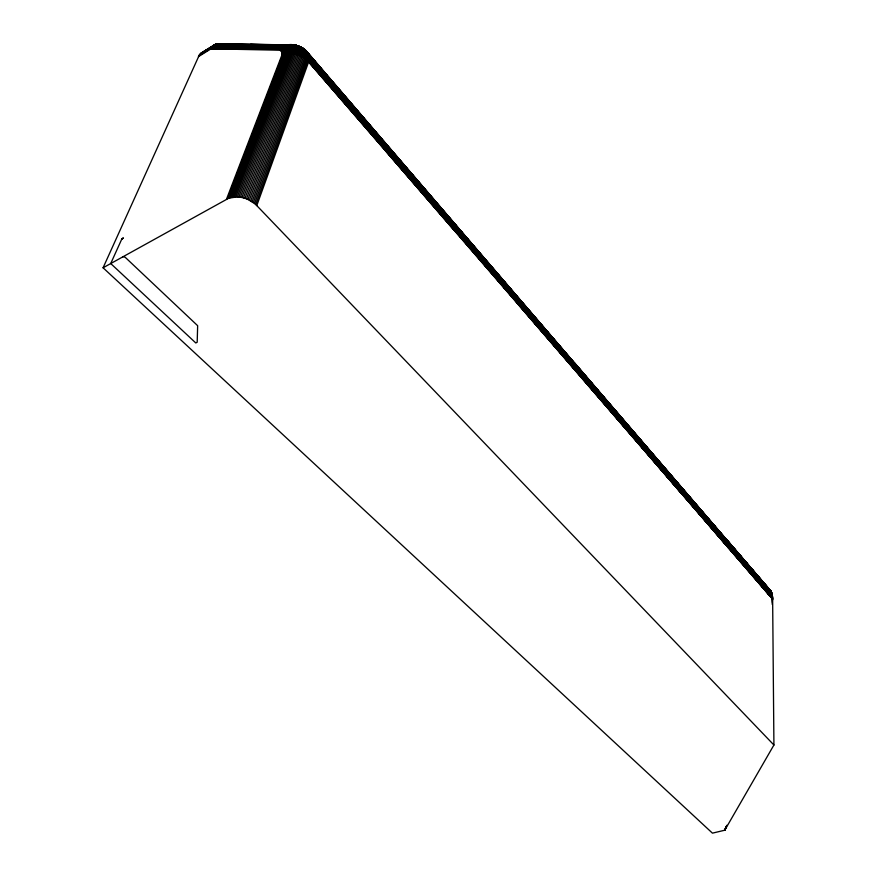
<?xml version="1.0" encoding="UTF-8"?>
<svg xmlns="http://www.w3.org/2000/svg" width="877" height="877" viewBox="0 0 877 877"><rect width="100%" height="100%" fill="white"/><g stroke="black" fill="none" stroke-linecap="round" stroke-linejoin="round"><path stroke-width="1.32" d="M103.08 267.781L228.864 198.136L283.918 54.396L284.214 51.019L283.041 49.002L281.177 48.41L211.927 47.161L199.32 55.01L103.08 267.781L712.442 833.15L724.764 830.212L773.92 745.011L772.637 599.057L770.993 591.262L306.183 51.524C300.252 44.563 288.489 42.26 281.177 48.41C290.484 40.002 313.275 47.829 308.649 61.839L256.775 205.591L773.92 745.011M198.399 56.676L211.006 48.816L213.714 45.275L285.54 45.856C294.223 42.798 311.51 48.06 306.72 59.866L254.571 203.541L256.775 205.591M293.4 44.957L291.635 44.837C298.092 43.938 304.33 49.408 300.866 55.931L247.917 199.441L254.571 203.541M199.32 55.01L201.129 53.113L215.906 44.146L287.93 45.144C292.173 45.122 292.907 50.515 291.394 53.563L237.316 196.897L228.864 198.136M237.316 196.897L240.364 197.204L294.124 53.826C295.768 50.559 294.924 44.815 290.397 44.837L292.14 44.859M240.364 197.204L241.899 197.478L295.494 54.078C298.323 49.024 293.992 42.37 287.93 45.144L215.128 44.431L201.129 53.113M234.345 196.963L288.719 53.65C290.123 50.844 289.465 45.845 285.54 45.856L213.714 45.275L284.4 46.349C288.16 46.371 288.763 51.14 287.426 53.837L232.909 197.128M255.711 204.549L307.728 60.831C311.291 53.694 304.078 47.654 297.731 46.295L303.091 48.542L308.594 53.716L304.615 49.638L297.643 45.933L302.653 48.257L308.287 53.245L303.091 48.542L296.415 45.549C300.767 46.448 301.019 52.006 299.561 55.35L246.459 198.827L247.917 199.441M300.318 46.974C303.541 48.948 303.321 53.453 302.127 56.577L249.342 200.109M226.485 199.232L281.725 55.536L282.043 52.861L281.177 50.921L279.62 50.208L211.006 48.816L281.166 49.408L282.986 51.392L282.789 54.922L227.636 198.651M771.53 595.461L771.661 592.742L727.471 540.835M215.128 44.431L286.713 45.451C290.813 45.429 291.515 50.636 290.046 53.563L235.814 196.886M772.198 600.054L772.44 595.976L681.582 489.969L728.59 544.979M772.198 602.17L772.516 596.722L631.155 431.594M772.177 604.264L772.582 597.478L681.692 491.054M291.361 44.935L284.4 46.349L213.056 45.812L283.282 46.941C286.867 46.941 287.426 51.524 286.154 54.078L231.506 197.369M253.354 202.587L305.656 58.945C309.833 50.526 299.715 45.209 292.633 44.935M241.899 197.478L244.957 198.301L298.224 54.845C300 51.173 298.991 45.001 293.905 45.034M250.745 200.877L303.354 57.301C305.01 53.53 304.385 47.654 299.528 46.755M252.083 201.71L304.538 58.101C306.369 54.122 305.393 47.753 300 47.555L297.851 46.075L292.885 44.924L217.551 43.85L215.906 44.146L200.471 53.661M243.433 197.84L296.865 54.418C298.871 50.625 297.204 43.883 291.811 45.056M230.147 197.72L284.926 54.44C286.165 52.006 285.628 47.643 282.208 47.632L212.464 46.448L283.282 46.941L284.806 46.382M726.89 825.246L724.764 830.212L726.167 826.419M238.829 197.007L292.754 53.65C294.332 50.504 293.554 44.924 289.158 44.935L290.879 44.87M724.764 830.212L726.277 826.43M121.947 238.73L110.721 263.538L195.79 342.962L197.193 342.249L197.654 325.696L125.477 257.553M122.999 238.434L123.35 237.941L121.793 238.906M279.62 50.208L282.58 47.654L287.579 45.549M279.916 50.263L284.027 47.029M280.201 50.329C284.499 45.648 291.372 44.069 297.402 45.856M280.476 50.438C284.696 46.021 291.219 44.256 297.106 45.856L294.124 45.133L250.592 44.431M280.728 50.57C285.299 46.01 292.611 43.949 298.64 46.667L292.885 44.924L216.707 43.96L199.868 54.308M281.177 50.921C285.409 46.909 291.624 45.1 297.347 46.349L292.644 45.429M281.539 51.359C289.224 44.179 302.949 45.407 308.847 54.253L303.749 49.002L301.129 47.676L307.937 52.806L301.151 47.577L295.889 45.461M281.824 51.896C289.18 45.505 301.239 46.251 307.948 53.256M293.861 45.768L296.558 45.812L289.081 46.207L281.966 49.836L286.055 48.399M282.405 50.252C289.761 44.157 301.271 45.374 307.553 52.412L771.661 592.742M282.043 52.861C290.144 46.503 302.839 48.235 309.373 56.029L771.859 593.312L727.899 541.887M282.076 53.212C290.287 46.985 302.905 48.937 309.449 56.687L517.803 298.476M384.685 142.94L309.066 54.812C303.541 46.229 290.66 44.639 282.745 50.778C291.515 47.172 302.828 47.49 309.23 55.415L771.859 593.312L576.068 365.128M282.624 55.361C291.087 50.175 302.708 53.935 308.901 61.072L454.209 228.711L309.11 60.305C302.642 52.763 290.561 49.704 281.846 55.13M282.087 53.574C290.408 47.511 302.938 49.638 309.471 57.378L454.209 224.972M282.065 53.946C290.495 48.038 302.938 50.384 309.46 58.09L454.286 225.674M283.074 51.721L286.647 49.825M215.271 45.275L217.551 43.85M198.827 55.81L211.434 47.95L280.223 49.255L282.931 47.709M281.934 54.736C290.561 49.123 302.773 51.962 309.274 59.548L576.77 368.658M283.753 54.856L286.33 53.585L284.159 53.497M281.879 48.476L280.541 49.276L211.006 48.816M281.725 55.536L285.091 53.957L283.019 54.067M121.596 239.224L123.12 238.215M284.926 54.44L287.601 53.311L283.096 53.661M384.85 143.543L309.23 55.415C303.585 47.237 290.934 45.648 282.986 51.392L286.757 50.68M284.236 53.058C292.666 49.024 303.387 51.842 309.395 58.814L385.058 146.492M286.154 54.078L290.243 52.993L286.68 52.094M282.493 48.684L286.845 47.292L291.482 47.226M288.719 53.65L291.602 52.971L286.735 51.6L283.139 52.083M283.041 49.002L285.836 48.103M202.565 52.269L205.01 51.677M283.655 46.974L291.69 45.747L299.824 48.356M290.046 53.563L292.973 53.037L286.757 51.129M284.159 48.268L291.668 47.632M293.203 47.961L296.185 49.09L297.467 48.75L300.34 50.614M283.863 50L285.189 49.649M291.394 53.563L295.724 53.42L303.354 57.301L307.728 60.831L454.089 229.5M285.036 47.413L291.252 46.843L297.467 48.75M283.161 52.456L284.312 52.192M285.562 46.547L293.674 46.284L301.469 49.89M284.861 49.013L287.689 48.575M301.304 54.495L298.914 52.116L297.446 52.412L296.174 51.48M298.487 47.994L290.989 46.503L286.242 46.854M285.036 49.32L290.671 49.2L294.858 50.691M286.373 45.944L289.651 45.505M286.713 45.451L290.101 45.034M284.269 51.392L285.518 51.195M300.142 53.256L301.578 53.091L304.79 57.345M285.409 50.384L290.704 50.745L295.724 53.42M282.92 54.495L283.918 54.396M287.327 47.873L294.815 48.98L300.263 52.565M300.164 49.43L302.729 50.438L305.328 53.069L309.274 59.548L454.286 227.921L384.904 147.818L772.615 598.267L681.758 492.227M286.549 49.43L287.93 49.375M287.513 48.213L290.473 48.268M289.257 45.352L290.934 45.319M289.081 46.207L295.56 47.106M211.927 47.161L282.208 47.632M232.526 44.288L218.406 43.85M250.318 44.53L294.124 45.133M250.811 44.804L276.452 45.166M219.294 43.927L241.065 44.278M229.774 44.278L220.204 44.113L221.125 44.387M250.263 44.639L280.322 45.166M250.756 44.946L262.881 45.176M768.647 589.64L770.181 590.243M301.063 48.301L301.644 48.345M288.007 49.814L289.366 49.934M291.328 45.516L299.583 47.873M304.078 51.688L306.38 53.223L309.46 58.09L631.155 431.846L576.704 367.627L630.947 430.41M303.65 50.099L307.147 52.061L575.871 364.755M304.549 51.085L306.676 51.765L771.234 591.712L727.23 540.385M293.093 45.056L294.825 45.341M286.582 52.576L288.906 53.102M294.124 53.826L296.865 54.418M294.332 45.692L300.877 48.312M303.245 49.276L307.147 52.061M298.838 46.415L299.846 46.733L299.101 46.481M289.355 50.943L294.354 53.179M293.039 47.511L296.097 48.542M291.953 48.531L298.914 52.116M290.725 50.208L297.095 53.749M292.03 49.035L296.24 50.855M244.957 198.301L246.459 198.827M300.274 47.446L306.939 52.324M292.096 50.088L297.292 53.069M299.002 47.029L303.595 49.956L309.373 56.029L772.034 593.926L453.771 222.999M298.257 46.349L305.876 51.458M296.185 49.09L301.578 53.091M299.452 46.919L300.57 47.599L300.011 47.007M297.566 49.309L298.991 50.208M298.827 49.046L301.644 51.096M303.891 49.265L304.988 50.033M301.118 48.805L303.968 51.074M302.751 48.575L306.676 51.765L316.444 63.122M301.315 49.331L302.729 50.438M302.368 49.331L305.141 51.809M303.782 49.419L770.993 591.262L726.956 539.98M301.578 50.482L306.391 55.964M300.362 51.239L303.968 55.098M305.656 50.493L307.378 52.247M298.816 52.784L301.107 55.207M301.677 51.743L306.117 57.433M298.651 53.475L299.802 54.648M304.768 50.34L384.97 144.201M302.938 52.313L307.191 58.342M304.144 52.335L307.465 56.862M759.822 579.456L761.587 581.495M765.117 585.562L766.882 587.601M454.264 228.316L518.022 301.929L454.319 227.746L631.254 433.589M631.232 433.381L454.341 226.792M518.022 302.335L576.814 370.193L309.11 60.305L308.353 58.551M517.836 303.924L681.736 493.806M327.121 76.167L337.842 88.588M339.629 90.66L342.304 93.762M344.99 96.876L347.665 99.978M350.351 103.08L353.025 106.194M355.711 109.296L357.498 111.368M361.072 115.512L362.859 117.584M375.367 132.076L381.616 139.322M355.196 109.154L357.882 112.256M360.557 115.358L363.242 118.461M365.928 121.574L367.715 123.646M371.289 127.779L373.076 129.851M573.591 362.289L607.553 401.655M609.34 403.727L612.913 407.871M614.7 409.943L628.107 425.477M631.221 429.489L632.997 431.55M647.215 448.026L678.305 484.06M725.772 538.906L769.896 590.013M519.316 299.978L516.641 296.875L578.162 368.329M562.157 349.605L563.944 351.666M565.731 353.738L569.305 357.871M571.091 359.943L572.878 362.004M688.259 495.516L679.017 485.113L698.607 507.783M689.739 497.544L693.608 501.71M695.099 503.76L698.059 506.862M700.734 509.954L737.108 552.433M738.894 554.505L742.468 558.649M744.255 560.721L747.829 564.865M749.616 566.926L752.302 570.039M754.976 573.141L757.662 576.255M760.337 579.357L769.282 589.717L747.204 564.207M581.703 372.44L583.523 374.534M611.258 406.632L617.529 413.878M619.315 415.95L628.042 426.145M630.716 429.248L633.391 432.35M636.066 435.441L638.741 438.544M641.416 441.646L643.192 443.707M646.755 447.84L648.542 449.901M652.104 454.034L653.891 456.106M675.279 480.903L677.954 483.983M701.019 510.809L703.957 513.966M706.358 516.991L709.022 520.083M711.696 523.174L714.36 526.266M717.035 529.357L719.096 531.495M721.771 534.586L725.334 538.708M725.443 538.774L769.589 589.837L305.678 51.315L308.342 54.418L307.158 52.883M454.275 225.345L517.858 298.958M624.446 422.418L626.211 424.457M517.956 299.353L576.595 367.222L385.025 144.464M687.557 495.384L698.256 507.739M700.931 510.831L703.606 513.922M706.281 517.013L708.956 520.105M711.631 523.196L713.418 525.257M716.98 529.368L718.767 531.429M722.33 535.551L724.106 537.612M727.778 541.756L729.543 543.795M733.073 547.873L734.838 549.912M700.723 510.907L703.387 513.988M706.062 517.079L707.838 519.14M711.4 523.251L713.176 525.312M716.739 529.423L718.515 531.484M722.078 535.595L723.865 537.656M518.022 300.066L576.693 367.934L385.08 145.143M764.766 585.551L766.553 587.623M728.601 545.055L454.363 226.255L518.011 300.394M518.077 300.899L576.814 369.414L309.274 59.548L772.516 596.722L681.681 490.692L728.666 545.713M576.847 369.831L681.692 491.241L631.221 432.153M309.11 60.305L772.582 597.478L681.736 491.449M576.803 370.982L308.901 61.072L728.765 548.169L631.243 434.378M728.776 547.467L772.637 599.057L308.901 61.072L772.637 599.057L308.649 61.839L576.759 371.804L384.729 148.794M385.036 144.88L309.449 56.687L772.034 593.926L576.452 366.301L630.804 429.741M309.449 56.687L772.188 594.573L728.261 543.093M450.964 219.864L772.188 594.573L308.529 55.7M728.403 543.751L772.319 595.264L309.471 57.378L385.069 145.582M309.46 58.09L772.319 595.264L384.915 143.795M576.792 368.34L772.516 596.722L309.395 58.814L307.542 55.437M772.44 595.976L309.395 58.814L385.003 147.062M384.992 147.347L772.582 597.478M517.945 303.124L772.637 599.057M384.532 149.572L453.979 230.103M574.687 362.968L771.453 592.205M318.219 65.183L321.76 69.316M323.536 71.377L326.2 74.479M328.864 77.571L381.199 138.489M382.975 140.55L386.516 144.672M388.292 146.733L391.822 150.855M393.598 152.916L397.138 157.038M398.903 159.099L401.567 162.19M404.22 165.282L406.873 168.373M409.526 171.453L451.129 219.875M306.183 51.524L407.29 169.217M409.066 171.278L412.607 175.4M415.26 178.491L417.912 181.583M420.565 184.674L422.341 186.735M425.882 190.857L427.647 192.918M431.199 197.04L432.964 199.101M436.505 203.223L438.281 205.284M384.773 143.181L517.573 297.643M576.595 366.948L772.188 594.573M772.319 595.264L576.704 367.627L728.491 544.343L681.484 489.267M385.069 146.591L576.814 369.414M631.243 433.095L728.732 546.579M454.33 227.154L681.736 492.008M631.254 433.885L728.765 547.369M576.836 370.609L681.758 492.808L454.242 228.524L517.978 302.718M576.781 371.399L681.736 493.608M454.133 229.314L517.901 303.519M680.99 487.382L728.02 542.293M681.177 487.963L728.195 542.907M681.341 488.599L728.348 543.565M631.144 431.418L681.615 490.32M631.254 432.909L681.725 491.822M306.095 52.006L308.441 55.043M301.458 53.782L303.606 56.566M305.262 52.423L306.457 53.87M304.999 56.599L305.909 58.2M122.67 256.906A2.16 1.469 24 0 1 125.367 257.465"/></g></svg>
